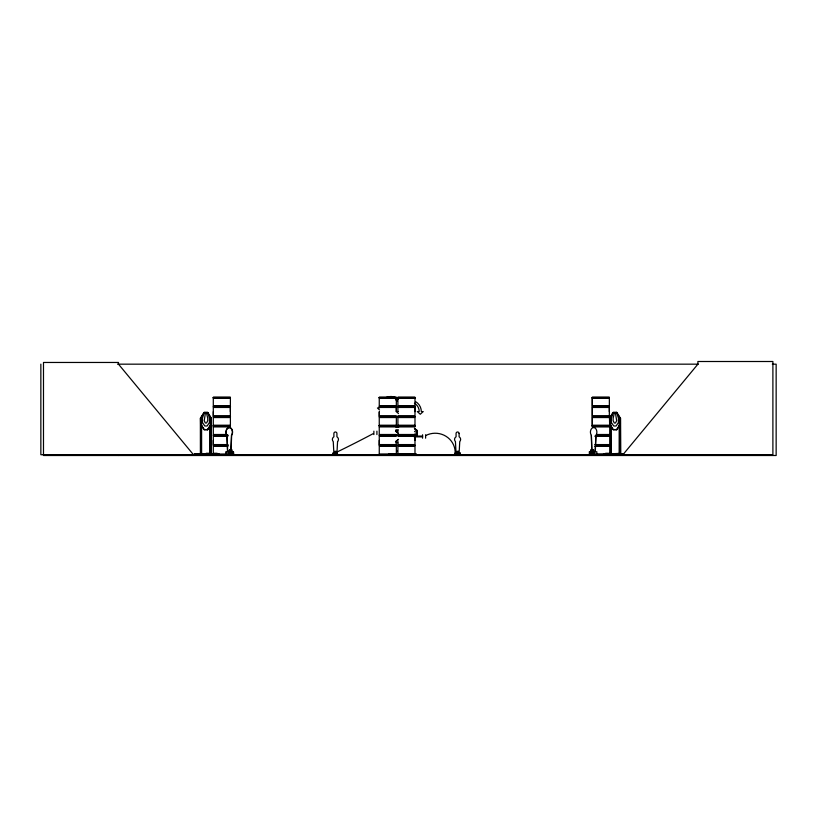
<?xml version="1.0" encoding="UTF-8"?>
<svg xmlns="http://www.w3.org/2000/svg" width="817" height="817" viewBox="0 0 817 817"><rect width="100%" height="100%" fill="white"/><g stroke="black" fill="none" stroke-linecap="round" stroke-linejoin="round"><path stroke-width="1.23" d="M227.892 444.581L213.298 444.581L213.319 440.383M213.298 415.853L213.298 407.458L230.394 407.458L230.374 415.853L213.298 415.853L213.319 411.656M230.374 411.656L230.374 407.458M396.347 444.581L379.251 444.581L379.272 440.383M379.272 415.853L379.272 411.656L379.251 415.853L396.347 415.853M396.327 407.458L396.327 411.656L396.347 407.458L379.251 407.458M414.975 440.383L414.975 436.186L397.899 436.186M414.975 411.656L414.975 407.458L397.899 407.458L397.92 411.656M592.284 415.853L592.284 407.458L609.349 407.458L609.339 415.853L592.264 415.853L592.264 407.458M609.339 411.656L609.339 407.458M230.925 449.197L231.446 435.369A4.565 3.227 -90 0 0 231.446 428.915A4.565 3.227 -90 0 0 226.881 428.915A4.565 3.227 -90 0 0 226.881 435.369L227.504 451.719M231.119 449.197L231.65 435.369A4.565 3.227 -90 0 0 231.65 428.915A4.565 3.227 -90 0 0 227.085 428.915A4.565 3.227 -90 0 0 227.085 435.369L227.698 451.719M595.113 451.719L595.93 435.369A4.565 3.227 -90 0 0 595.93 428.915A4.565 3.227 -90 0 0 591.365 428.915A4.565 3.227 -90 0 0 591.365 435.369L592.039 452.975M595.317 451.719L595.93 435.369M459.113 453.333L459.746 441.588A3.043 3.043 0 0 0 459.113 436.799L459.113 433.51M229.363 450.831L229.689 450.228L229.322 450.831M230.21 450.187C229.72 451.035 229.444 449.534 230.312 450.851M592.162 449.901C590.579 451.372 593.939 449.452 592.693 450.688M591.814 450.923C593.285 450.433 593.346 450.065 592.448 450.851M592.744 450.034L593.51 450.443L592.774 450.586M229.373 450.729L229.751 449.901M229.587 450.31L229.802 450.923L230.231 450.034M230.843 449.901L230.782 450.994L231.252 449.953M231.436 450.586L231.395 450.157M231.64 450.443C231.579 450.096 229.311 451.096 230.751 450.157M591.365 450.371L593.571 450.3M591.61 450.984L592.141 450.443L591.61 449.901M593.019 450.443L592.672 450.851M593.591 450.443L591.855 450.688M335.45 451.944L335.419 452.22M213.319 425.963L230.404 425.626L230.394 417.538L213.298 417.538L213.298 425.626M335.685 452.118L335.062 451.75M592.131 425.892L609.37 425.647M230.006 450.433L229.945 450.157M592.049 450.187L592.396 450.157M205.363 413.259L204.23 420.745L205.363 423.002L206.527 423.002L207.712 420.745L207.712 418.202L206.527 413.259L205.271 413.259M229.301 450.443L230.731 450.851L230.476 450.187M230.476 450.157L230.588 450.851M592.917 450.831L592.948 450.218M335.409 452.22L335.164 451.587M335.154 452.046L335.521 451.495L335.675 452.118M203.494 453.976L196.06 453.976L196.009 454.538M335.746 451.842L335.103 451.852L335.685 451.658M207.61 429.589L211.307 423.952L211.307 418.151L207.661 412.36L204.066 412.36L200.512 418.151L200.614 423.952L204.158 429.742L207.763 429.742L211.307 423.952M207.661 429.742L211.195 423.9M610.707 418.141L610.707 453.476M613.23 429.589L609.615 423.9L609.492 418.151L613.179 412.36L616.815 412.36M609.615 418.202L613.23 412.514M620.287 423.9L616.661 429.589L613.138 429.589M616.723 429.742L620.399 423.952L620.399 418.151L616.723 412.36M231.323 451.75L233.478 451.75L233.836 454.691L194.119 454.671L194.497 453.649L219.395 454.129M233.213 454.701L233.478 454.129L194.497 454.129L194.885 454.66L194.191 454.732M202.422 453.649L202.167 454.701M228.637 451.75L228.28 454.671L229.046 454.66M229.291 454.732L229.597 454.129L229.985 454.66L228.658 454.129M589.363 454.395L589.578 454.691M590.211 454.395L620.46 454.395M620.154 454.701L620.409 454.129L620.787 454.66L620.563 418.202L619.235 417.701L619.184 453.782M622.901 454.732L697.902 364.168L697.902 361.502L772.892 361.502L772.892 454.732L40.85 454.732L40.85 364.168M332.907 454.691L332.876 453.997A73.796 4.79 -27.1 0 0 334.684 453.149M332.856 454.712L333.142 452.72L333.499 453.997M334.398 454.671L333.142 454.313M337.462 454.691L336.195 454.671L337.441 454.313L337.36 452.72M337.421 454.712L337.329 452.72M337.441 454.313L338.075 454.671L332.876 454.313L333.438 454.691M455.978 454.691L454.732 454.691L455.13 453.997A19.935 19.302 0 0 0 446.011 436.298A19.935 19.302 0 0 0 425.616 435.624M454.998 454.691L455.324 452.72L455.651 453.997M459.9 452.72C461.574 455.763 453.741 452.587 455.62 454.691L456.58 454.671L455.324 454.313M459.675 454.487L458.378 454.671L459.889 454.313L459.869 452.72M459.266 454.671L460.257 454.671L455.059 454.313M229.434 450.187L231.282 449.953M395.52 441.65L398.369 439.403M395.602 441.772L398.502 439.485M414.403 437.432L417.252 435.185L417.252 430.692L414.403 428.445M414.505 437.544L417.395 435.257L417.395 430.62L414.505 428.333M457.51 451.576L457.928 452.036L457.357 451.852M201.707 418.141L200.369 418.202L200.39 454.732M336.267 454.712L337.186 454.671M337.666 454.487L338.054 454.691M458.449 454.712L459.603 454.712M379.251 425.626L379.251 417.538L396.347 417.538L396.347 425.626L379.088 425.82L396.357 426.076M397.899 425.626L397.92 417.538L414.985 417.538L414.985 425.626L397.726 425.82L415.005 425.984M379.251 454.354L379.272 446.266L396.347 446.266L396.347 454.354L379.088 454.548L396.347 454.681M397.899 454.354L397.899 446.266L414.985 446.266L414.985 454.354L397.818 454.691L416.067 454.16M417.252 435.185L414.975 436.074L422.573 436.094M210.286 418.141L210 453.782L201.431 453.782M414.525 434.276L416.496 433.664L416.496 432.162L414.525 431.58M117.525 364.168L698.29 364.168M772.32 364.168L776.15 364.168L776.15 455.498L43.485 455.498L43.485 362.462L118.485 362.462L118.485 364.168L193.476 454.732M213.298 397.307L230.394 397.307M379.251 397.307L396.347 397.307M397.899 397.307L414.985 397.307M592.264 397.307L609.349 397.307M213.288 397.348L230.404 397.348M379.241 397.348L396.357 397.348M397.879 397.348L415.005 397.348M592.243 397.348L609.37 397.348M213.288 397.644L230.404 397.665L230.374 405.773L213.298 405.773L213.298 397.685L230.404 397.675M379.241 397.644L396.357 397.665L396.327 405.773L379.251 405.773L379.251 397.685L396.357 397.675M397.879 397.644L415.005 397.665L414.975 405.773L397.899 405.773L397.899 397.685L415.005 397.675M396.327 398.175L379.272 398.175L396.306 398.196M592.284 398.175L609.339 398.175L592.294 398.196L592.284 405.773L609.349 405.773L609.349 397.685M213.186 406.355L230.506 406.355M379.139 406.355L396.459 406.355M397.777 406.355L415.107 406.355M592.141 406.355L609.472 406.355M213.186 406.876L230.506 406.876M379.139 406.876L396.459 406.876M397.777 406.876L415.107 406.876M592.141 406.876L609.472 406.876M379.354 407.989L377.454 407.989L379.527 409.981M398.298 411.584L396.398 411.584L398.461 413.576M204.117 412.514L207.702 412.514L209.428 418.202L209.428 422.552L207.13 425.994L204.812 425.994L202.463 422.552L202.463 418.202L204.219 412.514L200.635 418.202L200.665 454.732M616.764 412.514L613.138 412.514L611.371 418.202L611.371 422.552L613.741 425.994L616.089 425.994L618.418 422.552L618.418 418.202L616.661 412.514L620.195 418.202M615.569 413.259L614.302 413.259L613.148 418.202L613.148 420.745L614.302 423.002L615.477 423.002L616.672 420.745L615.477 413.259M397.899 415.853L414.985 415.853L414.985 407.458M213.186 416.435L230.506 416.435M379.139 416.435L396.459 416.435M397.777 416.435L415.107 416.435M592.141 416.435L609.472 416.435M213.186 416.956L230.506 416.956M379.139 416.956L396.459 416.956M397.777 416.956L415.107 416.956M592.141 416.956L609.472 416.956M592.264 425.626L592.264 417.538L609.349 417.538M201.585 417.701L201.625 454.732M209.816 418.202L211.307 418.151M609.492 418.151L611.004 418.202M200.512 423.952L204.219 429.589M609.707 423.9L613.179 429.742L616.815 429.742M213.319 425.412L230.374 425.412M379.272 425.412L396.327 425.412M397.92 425.412L414.975 425.412M609.339 425.412L592.284 425.412L592.284 417.538M213.339 425.422L230.353 425.422M379.292 425.422L396.306 425.422M397.93 425.422L414.954 425.422M592.294 425.422L609.319 425.422M213.288 426.076L230.404 426.076M592.243 426.076L609.37 425.984M396.092 426.117L398.594 426.117M230.404 426.392L213.288 426.392L213.319 434.501L226.115 434.501M396.357 426.392L379.241 426.372L379.272 434.501L396.347 434.501M397.879 426.413L415.005 426.392M592.243 426.413L609.37 426.413M213.319 426.903L230.374 426.903M379.272 426.903L396.327 426.903M397.92 426.903L414.975 426.903M592.284 426.903L609.339 426.903M396.092 427.362L398.594 427.362M204.117 429.589L207.702 429.589M395.908 429.803L398.4 429.803M395.908 431.039L398.4 431.039M397.899 434.501L414.985 434.501M596.533 434.501L609.349 434.501M213.186 435.083L227.974 435.083M379.139 435.083L396.459 435.083M397.777 435.083L415.107 435.083M596.471 435.083L609.176 435.083M591.365 435.369L591.692 449.197M213.186 435.604L227.974 435.604M379.139 435.604L396.459 435.604M397.777 435.604L415.107 435.604M596.471 435.604L609.176 435.604M227.892 436.186L213.298 436.186L213.298 444.581M396.347 436.186L379.251 436.186L379.251 444.581M594.766 436.186L609.349 436.186M414.965 436.87L422.573 436.87M395.908 441.987L398.4 441.987M395.908 443.222L398.4 443.222M397.899 444.581L414.985 444.581L414.985 436.186M594.766 444.581L609.349 444.581M213.186 445.163L227.974 445.163M379.139 445.163L396.459 445.163M397.777 445.163L415.107 445.163M596.471 445.163L609.176 445.163M213.186 445.684L227.974 445.684M379.139 445.684L396.459 445.684M397.777 445.684L415.107 445.684M596.471 445.684L609.472 445.684M227.892 446.266L213.298 446.266L213.298 454.354M594.766 446.266L609.349 446.266M458.306 451.331L458.306 453.997L458.306 451.331L456.907 451.331L456.907 453.997M591.488 451.75L589.333 451.75L589.333 454.129L623.626 454.038M228.627 452.975L230.976 452.975M591.835 452.975L594.194 452.975M206.19 453.272L209.234 453.272M214.115 453.272L217.159 453.272M605.642 453.272L608.685 453.272M211.184 453.404L209.703 453.782M459.113 453.333L456.07 453.333L455.437 441.588A3.043 3.043 0 0 1 456.07 436.799L456.07 433.51A1.522 1.522 0 0 1 457.591 431.989A1.522 1.522 0 0 1 459.113 433.51M609.615 453.404L611.126 453.404M619.163 453.404L620.685 453.404M620.389 453.649L603.416 454.129M334.255 453.741L336.287 453.741M456.437 453.741L457.193 453.741M457.949 453.741L458.46 453.741M610.82 453.782L619.48 453.404M332.876 453.997L337.472 454.313M619.919 453.976L623.575 453.976M379.272 454.14L396.327 454.14M397.92 454.14L414.975 454.14M194.446 454.395L200.788 454.395M232.579 454.395L202.739 454.722L202.422 454.129M588.934 454.671L624.106 454.64M414.975 429.793L417.252 430.692M395.602 431.039L398.502 433.327M395.52 431.162L398.369 433.408M207.61 412.514L211.092 418.202M620.491 453.404L620.379 454.732M620.307 418.151L620.266 454.732M620.103 453.404L620.062 454.732M619.582 425.759L619.582 453.476M611.004 425.759L611.116 453.782M610.82 453.404L610.922 454.129M609.707 418.202L609.737 453.476M596.839 454.129L596.839 451.75L593.796 451.75L593.796 453.649L589.711 453.649L589.711 451.75M594.173 451.75L594.173 454.129M592.733 453.649L592.733 449.656L591.018 449.656L591.018 453.649M592.499 449.656L592.499 453.649M592.264 397.685L592.264 405.773M591.253 449.656L591.253 453.649M425.616 434.767L425.616 438.198M422.573 434.767L422.573 438.198M416.2 454.732L416.2 453.976L388.8 453.976L388.8 454.732M415.434 453.976L415.434 454.732M397.123 450.565L397.123 451.137M389.556 453.976L389.556 454.732M376.913 431.151L376.913 434.573M373.869 431.151L373.869 434.573M336.124 453.997L336.124 451.331L334.725 451.331L334.735 453.997M233.1 451.75L233.1 453.649L229.015 453.649L229.015 451.75L225.972 451.75L225.972 454.129M231.793 453.649L231.793 449.656L230.088 449.656L230.088 453.649M231.568 449.656L231.568 453.649M230.323 449.656L230.323 453.649M226.35 451.75L226.35 453.649M211.072 418.202L211.072 453.476M210.776 423.237L210.776 453.476M209.816 425.759L209.816 453.476M201.738 454.732L201.738 453.404L200.236 453.404L200.257 454.732M201.431 453.404L201.431 454.732M200.87 453.404L200.819 454.732M200.553 453.404L200.553 454.732M196.08 453.976L196.08 454.732M118.485 454.732L118.485 455.498M373.338 433.561A73.796 4.79 -27.1 0 1 336.461 452.291M414.423 403.261A9.61 9.61 0 0 1 419.223 411.584L417.324 411.584L420.275 414.25L423.216 411.584L421.317 411.584A11.509 11.509 0 0 0 415.567 401.617M386.002 397.552A11.509 11.509 0 0 1 398.267 399.176M395.479 399.666A9.61 9.61 0 0 1 397.47 401.198M337.564 441.588L336.931 453.333L333.887 453.333L333.254 441.588A3.043 3.043 0 0 1 333.887 436.799L333.887 433.51A1.522 1.522 0 0 1 335.409 431.989A1.522 1.522 0 0 1 336.931 433.51L336.931 436.799A3.043 3.043 0 0 1 337.564 441.588M593.234 454.129C592.008 454.855 594.459 454.814 593.234 454.129M594.173 454.129C592.948 454.855 595.399 454.814 594.173 454.129M609.37 397.665L592.243 397.644L609.37 397.675M230.374 398.175L213.319 398.175L230.353 398.196M414.975 398.175L397.92 398.175L414.954 398.196"/></g></svg>
